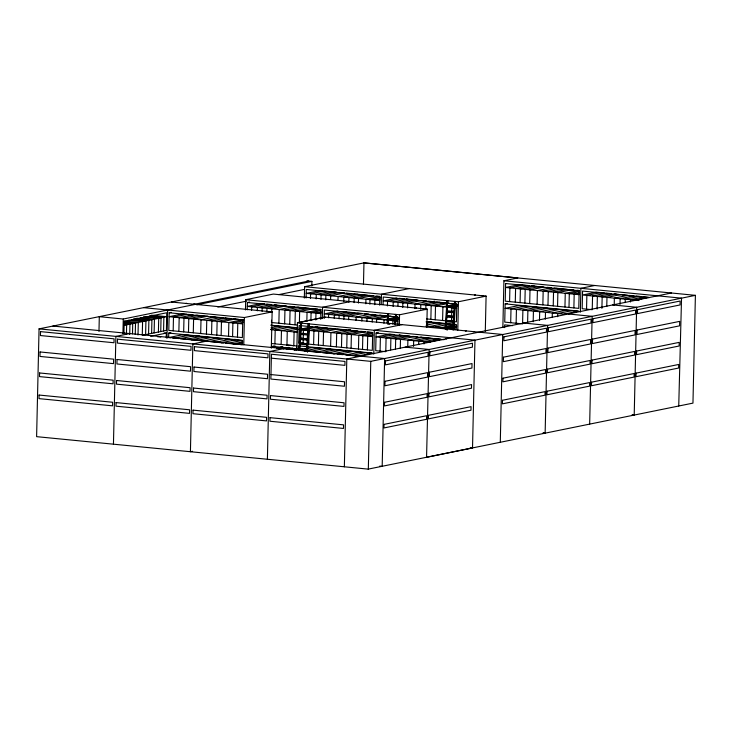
<?xml version="1.0" encoding="UTF-8"?>
<svg xmlns="http://www.w3.org/2000/svg" width="732" height="732" viewBox="0 0 732 732"><rect width="100%" height="100%" fill="white"/><g stroke="black" fill="none" stroke-linecap="round" stroke-linejoin="round"><path stroke-width="1.1" d="M695.4 295.344L363.96 262.889L39.052 328.869L36.609 436.656L368.324 469.139L370.767 361.352L695.4 295.344L692.957 403.122L368.178 469.121M98.976 331.422L99.305 316.682L123.26 319.024L195.353 304.366M113.451 444.178L115.894 336.4L129.765 333.582M122.921 333.774L123.26 319.024M123.946 333.344L124.211 321.412L166.805 312.756L166.402 330.397L143.38 335.073M126.453 333.966L126.654 324.825L124.477 324.615M129.72 334.442L129.948 324.157L124.513 323.617M132.501 333.874L132.73 323.59L124.028 322.739M135.255 334.451L135.512 323.022L123.543 321.851M138.009 335.027L138.302 322.455L124.147 321.073M142.273 335.302L142.584 321.586L128.429 320.204M145.613 334.625L145.924 320.909L131.769 319.527M148.569 334.021L148.88 320.305L133.636 318.813M151.615 333.408L151.927 319.692L136.683 318.2M154.113 332.895L154.425 319.179L140.279 317.798M158.405 332.026L158.716 318.31L143.472 316.819M160.738 331.55L161.049 317.834L147.983 316.553M163.565 330.974L163.876 317.258L149.731 315.876M166.237 337.571L166.338 333.097L164.16 332.886M166.969 338.367L167.619 310.002M170.62 337.772L168.644 337.58L168.744 333.106L170.876 332.676M169.202 312.765L168.799 330.407L242.356 337.608L242.759 319.966L169.202 312.765L171.334 312.335M173.173 330.837L173.484 317.121L187.355 314.303M178.873 331.395L179.184 317.679L193.047 314.861L188.307 314.394M183.668 331.861L183.979 318.146L197.85 315.327M188.481 332.328L188.792 318.621L202.654 315.803M193.285 332.804L193.596 319.088L207.458 316.27M200.687 333.527L200.998 319.811L214.86 316.993M206.451 334.094L206.763 320.378L220.625 317.56M211.557 334.588L211.868 320.881L225.731 318.063M216.818 335.11L217.13 321.394L230.992 318.576L225.538 318.036M221.146 335.531L221.457 321.815L235.32 318.996M228.54 336.253L228.851 322.538L242.722 319.719M232.584 336.647L232.895 322.94L243.555 320.772M237.47 337.132L237.781 323.416L243.115 322.327M243.774 344.754L244.397 317.523L143.664 307.66M245.467 309.929L245.696 299.717L273.347 294.072L427.287 309.142M247.224 309.837L247.389 302.49L249.53 302.051M251.598 310.267L251.68 306.836L264.472 304.238M257.289 310.825L257.371 307.394L271.233 304.576L266.777 304.137M262.093 311.292L262.175 307.87L276.037 305.052M266.896 311.768L266.979 308.337L280.841 305.519M267.39 459.257L269.843 351.47L283.705 348.652M271.526 320.232L271.471 322.519L297.165 325.035M271.709 312.235L271.782 308.803L285.645 305.985M271.307 348.194L272.13 311.887L171.398 302.023M274.893 343.857L275.205 330.077L289.076 327.259M278.874 323.242L279.185 309.535L293.047 306.717M281.143 344.47L281.454 330.69L295.325 327.872M284.638 323.809L284.949 310.094L298.812 307.275M286.953 345.037L287.264 331.257L297.933 329.089M289.744 324.313L290.055 310.597L303.917 307.779L309.178 308.291L295.316 311.109L295.005 324.825M293.797 345.705L294.108 331.925L297.302 331.276M296.826 349.978L297.439 322.748L325.09 317.102L502.738 334.497M298.574 350.335L298.674 345.861L372.231 353.062M299.388 322.968L299.644 311.539L313.506 308.721M303.423 329.876L303.112 343.583L298.738 343.162L299.141 325.52L372.698 332.721L372.295 350.363L308.803 344.141L309.114 330.434L322.977 327.616M304.329 298.034L304.594 286.688L332.237 281.042L486.176 296.121M306.095 297.961L306.287 289.46L379.844 296.661L379.652 305.162M306.836 321.403L307.047 312.262L320.909 309.444L319.6 309.316M310.469 298.382L310.569 293.816L324.432 290.997L329.583 291.501M310.899 320.653L311.082 312.656L320.68 310.707M311.823 285.91L311.923 281.381L306.882 280.887M313.607 344.616L313.918 330.901L327.78 328.082L322.437 327.561M316.16 298.94L316.261 294.374L330.123 291.556M315.812 319.994L315.968 313.131L321.302 312.052M318.411 345.083L318.722 331.367L332.584 328.549M320.964 299.415L321.064 294.84L334.927 292.022M320.726 319.326L320.945 309.691L247.389 302.49M322.327 318.585L322.583 307.248L350.235 301.602M323.215 345.559L323.526 331.843L337.397 329.025L343.464 329.62M324.166 318.521L324.358 310.02L397.915 317.221L397.75 324.578M325.767 299.882L325.868 295.307L339.74 292.489L344.543 292.965L330.672 295.783L330.599 299.214M328.567 317.807L328.641 314.376L342.512 311.558L346.675 311.96M330.617 346.282L330.928 332.566L344.79 329.748L350.564 330.315L336.693 333.133L336.381 346.849M334.259 318.365L334.332 314.934L348.203 312.116M338.001 299.937L338.074 296.506L351.936 293.688L346.401 293.148M339.062 318.832L339.136 315.401L353.007 312.582M341.487 347.343L341.798 333.627L355.67 330.809M343.738 301.639L343.839 297.073L357.71 294.255M343.866 319.298L343.948 315.876L357.811 313.058L361.736 313.442M346.748 347.856L347.06 334.149L360.931 331.331L365.259 331.752L351.387 334.57L351.076 348.286M344.36 466.787L346.803 359.009L671.454 292.992M348.844 302.142L348.944 297.567L362.816 294.749M348.67 319.774L348.752 316.343L361.553 313.744M354.105 302.655L354.206 298.089L368.077 295.271M356.072 320.497L356.145 317.066L368.946 314.467M358.433 303.085L358.534 298.51L372.405 295.691M358.479 349.008L358.79 335.293L372.652 332.474L367.501 331.971M361.837 321.064L361.919 317.633L375.781 314.815L371.902 314.431M363.465 284.446L363.96 262.889M362.514 349.402L362.825 335.686L372.423 333.737M365.835 303.807L365.936 299.232L379.798 296.414L376.568 296.103M366.942 321.558L367.025 318.136L380.887 315.318M367.4 349.878L367.711 336.171L373.046 335.082M369.87 304.201L369.971 299.626L380.64 297.467M372.204 322.08L372.286 318.649L386.148 315.831L391.757 316.38M374.757 304.677L374.866 300.111L380.192 299.022M373.787 354.105L374.327 330.278L402.06 324.642M378.234 332.621L376.102 333.06L375.708 350.692L385.773 351.68L386.084 337.964L399.947 335.146M376.532 322.501L376.614 319.07L390.476 316.251M380.082 351.122L380.393 337.406L394.255 334.588M381.244 304.43L381.473 294.218L409.206 288.582M383.083 304.347L383.248 297L456.805 304.201L456.411 321.842L449.567 321.165M383.934 323.224L384.007 319.793L397.879 316.974L393.679 316.563M387.429 305.921L387.539 301.346L401.401 298.528M387.969 323.617L388.052 320.195M390.623 349.869L390.888 338.44L404.75 335.622L409.554 336.089L395.692 338.907L395.454 349.191M393.121 306.479L393.23 301.904L407.093 299.086M392.864 324.102L392.938 320.671M397.952 305.802L398.034 302.38L411.896 299.562L406.553 299.031M399.324 324.99L399.553 314.778L427.204 309.133L426.793 327.286M400.285 348.524L400.495 339.373L414.358 336.555M402.737 307.422L402.838 302.847L416.7 300.029M407.541 307.888L407.642 303.322L421.513 300.504L426.518 300.989M407.742 346.959L407.898 340.106L421.76 337.287M413.534 346.382L413.662 340.664L427.525 337.845L431.304 338.221M414.934 308.611L415.044 304.045L428.906 301.227L434.671 301.785L420.808 304.603L420.708 309.178M418.695 344.598L418.768 341.167L432.63 338.349M423.974 343.967L424.029 341.679L437.892 338.861M425.814 309.682L425.914 305.107L439.786 302.289M426.564 457.253L429.144 349.484L405.199 347.142M430.864 319.335L431.175 305.619L445.038 302.801L449.366 303.231L435.503 306.049L435.192 319.765M442.595 320.488L442.906 306.772L456.768 303.954M446.685 318.594L446.63 320.881L426.655 318.923M446.785 314.028L446.941 307.166M447.106 330.242L447.151 328.128L450.354 327.469M451.516 321.357L451.827 307.641M457.802 330.123L458.442 301.758L486.094 296.112L485.298 331.285M500.295 442.284L502.701 334.497M502.866 327.286L503.918 280.768L517.817 277.94L363.813 262.861M504.613 327.616L504.677 324.88L512.601 325.658M507.285 303.441L505.153 303.872L504.741 322.126L522.575 323.873L522.895 310.103L536.757 307.284M509.591 301.602L509.902 287.886L523.764 285.068L529.456 285.626L515.593 288.445L515.282 302.16M510.689 322.711L511 308.931L524.862 306.113M516.133 323.242L516.444 309.471L530.316 306.653M520.086 302.636L520.397 288.92L534.259 286.102M524.89 303.103L525.201 289.387L539.063 286.569L543.867 287.045L530.005 289.863L529.693 303.57M527.616 322.245L527.882 310.588L541.744 307.769M533.189 321.723L533.427 311.127L547.298 308.309M537.096 304.302L537.407 290.586L551.269 287.767L547.042 287.347M539.484 320.223L539.676 311.74L553.548 308.922M542.86 304.86L543.171 291.144L557.034 288.326M545.331 319.17L545.486 312.308L559.349 309.49M545.148 433.152L542.97 432.941L545.139 433.17L547.582 325.383L523.636 323.041M547.966 305.363L548.277 291.647L562.139 288.829M552.221 317.551L552.331 312.985L566.193 310.167M553.227 305.875L553.538 292.16L567.401 289.341L554.151 288.051M557.555 306.305L557.866 292.59L571.729 289.771M557.674 316.691L557.747 313.516L571.61 310.697M564.948 307.028L565.26 293.312L579.131 290.494L577.017 290.284M568.993 307.422L569.304 293.706L578.902 291.757M573.879 307.898L574.19 294.182L579.524 293.102M580.348 312.125L580.888 288.307L594.75 285.489M586.552 309.142L586.863 295.426L600.734 292.608M597.074 309.023L597.358 296.451L611.229 293.633L606.425 293.166L592.554 295.984L592.243 309.7L582.178 308.712L582.581 291.071L649.348 297.613M601.905 308.355L602.171 296.927L616.033 294.108M606.764 306.534L606.974 297.393L620.837 294.575M614.212 304.979L614.368 298.116L628.239 295.298M620.004 304.402L620.141 298.683L634.004 295.865L629.2 295.399M625.165 302.609L625.247 299.187L639.109 296.368M630.453 301.987L630.508 299.699L644.37 296.881L648.698 297.302L634.836 300.12M634.223 415.053L632.045 414.834L634.214 415.062L636.657 307.275L612.711 304.933M298.894 350.335L300.632 323.205L301.099 323.105L300.889 326.499M299.434 349.127L299.946 341.213M300.23 336.683L300.669 329.894M308.337 329.061L300.87 328.394L301.666 323.16L301.2 323.26L299.498 349.731L306.507 350.418L308.199 323.947L308.666 323.846L307.87 329.08M306.928 343.738L299.928 343.052L300.623 339.474L300.157 339.492L307.623 340.16L307.513 341.945M300.706 338.184L300.953 334.341L300.486 334.359L307.952 335.027L307.705 338.87L300.239 338.202L307.705 338.87M306.589 348.999L307.193 346.931M307.065 351.14L308.803 324.002L309.27 323.91L307.458 352.193M387.027 322.794L388.079 313.653M389.534 323.956L387.53 323.754L388.17 313.808L388.637 313.708L387.841 318.942L395.307 319.61M387.53 323.754L388.225 320.177M394.539 324.441L395.646 314.394L395.372 318.566M395.124 324.724L396.241 314.458L395.591 324.642M445.166 329.043L446.978 300.77L447.453 300.678L445.733 329.08M446.2 329.061L446.31 327.286L453.309 327.973L445.843 327.305L446.31 327.286M453.273 321.311L446.273 320.625L446.968 317.038L446.502 317.057L453.968 317.725L453.501 317.743M447.051 315.757L454.05 316.444L446.584 315.776L447.298 311.905L454.298 312.591L446.831 311.923L447.298 311.905M452.733 329.766L454.545 301.511L455.02 301.419L453.337 329.839M453.803 329.766L455.615 301.474L454.545 301.511M426.747 457.262L472.524 447.92L474.967 340.133L297.439 322.748L325.173 317.112M185.782 303.432L186.852 303.396L186.386 303.487M193.394 304.173L194.419 304.137L193.953 304.228M194.593 304.247L308.684 281.061M196.725 304.796L311.923 281.381M124.129 325.337L166.713 316.682L151.469 315.19M182.982 313.872L169.119 316.691L242.667 323.892M217.77 307.01L246.455 301.181M278.764 294.621L304.366 289.415M320.058 290.567L306.196 293.386L379.752 300.587M261.168 303.588L247.306 306.406L320.863 313.616M150.646 336.29L166.338 333.097M244.296 317.542L272.13 311.887M168.644 337.58L182.506 334.762M174.591 338.166L188.453 335.348M193.907 335.878L180.035 338.696L186.477 339.328L200.348 336.51M196.881 336.171L199.022 335.732M191.473 339.813L205.335 336.995M197.018 340.362L210.889 337.543M203.267 340.975L217.13 338.157M271.069 327.744L278.535 326.225M206.726 341.112L192.864 343.93L190.421 451.717L192.553 451.287M209.078 341.542L222.94 338.724M270.721 329.318L283.522 326.719M229.784 339.392L215.922 342.21L210.057 341.634M233.06 339.712L235.192 339.282M221.329 342.741L235.201 339.923M432.685 301.593L434.817 301.163M227.643 343.363L241.514 340.545M233.105 343.894L242.704 341.945M474.382 294.959L475.452 294.923L474.986 295.023M307.687 329.007L317.285 327.058M235.914 344.168L242.319 342.869M415.2 307.962L416.27 307.925L415.803 308.016M481.985 295.71L483.019 295.664L482.544 295.765M422.803 308.703L423.837 308.666L423.37 308.758M451.205 306.296L457.61 304.997M391.245 319.545L398.711 318.027M455.03 306.992L457.161 306.562M396.14 320.021L398.272 319.582M348.569 330.114L350.701 329.684M271.718 347.06L274.912 346.41M276.476 348.167L282.881 346.867L281.152 346.703M278.929 348.734L285.324 347.425M283.44 348.853L289.835 347.554L288.243 347.389M286.203 349.438L292.599 348.139M290.769 349.567L297.174 348.267L296.606 348.212M429.419 322.208L431.551 321.778M294.209 350.225L297.412 349.576M426.912 323.251L431.185 322.382M299.644 350.116L302.838 349.466M304.97 349.036L312.436 347.517M426.326 325.118L436.986 322.949M304.521 350.921L318.393 348.103M429.968 326.445L443.83 323.626M309.975 351.452L323.837 348.633M435.384 326.975L449.247 324.157M316.416 352.083L330.278 349.265M441.698 327.588L444.891 326.939M448.094 326.289L455.56 324.77L426.051 321.879M322.473 352.348L335.265 349.75M338.459 350.061L340.59 349.631M453.556 326.82L456.75 326.17M340.819 350.299L326.957 353.117L322.51 352.678M449.97 328.403L456.365 327.094M345.303 350.738L347.435 350.299M333.453 353.519L334.524 353.483L334.048 353.583M333.197 353.721L347.069 350.903M339.007 354.297L352.879 351.479M341.057 354.27L342.091 354.224L341.615 354.325M359.714 352.147L345.852 354.965L350.18 355.386M465.25 330.827L466.321 330.791L465.845 330.882M351.269 355.496L365.131 352.678M472.854 331.569L473.888 331.532L473.412 331.623M564.052 314.129L577.923 311.31L518.915 305.537L505.053 308.355L566.239 314.339M371.444 353.291L357.582 356.109L352.321 355.596M428.357 342.109L440.088 339.721M441.524 339.511L441.982 339.666M678.738 406.004L681.538 298.162L503.918 280.768M454.215 306.653L454.682 306.635L447.215 305.967L448.011 300.733L446.978 300.77M453.904 311.466L454.371 311.448L446.904 310.78L447.6 307.202L447.133 307.22L454.133 307.907M453.2 322.464L453.666 322.446L446.2 321.778L446.666 321.76L445.934 325.886L453.401 326.554L452.943 326.573M307.559 333.893L308.026 333.874L300.559 333.206L301.255 329.629L300.788 329.647L307.788 330.333M307.486 335.046L307.952 335.027M307.156 340.179L307.623 340.16M522.666 284.968L519.391 284.647L505.528 287.466L579.085 294.667M531.377 285.819L537.142 286.386M569.569 289.561L573.842 289.973M604.522 292.983L596.36 292.178L582.489 294.996L639.063 300.541M614.111 293.916L618.915 294.392M621.898 294.685L627.178 295.197M636.044 296.067L641.214 296.57M640.226 299.095L641.369 299.113M636.172 299.919L636.986 300.001M635.824 299.992L636.639 300.074M505.153 303.872L578.71 311.082M304.512 286.679L458.442 301.758M568.197 313.982L592.142 316.325L589.663 424.112M319.802 290.54L322.245 290.778M331.87 291.72L336.848 292.214M353.831 293.871L359.595 294.438M361.48 294.621L367.025 295.161M368.882 295.344L373.686 295.82M396.771 298.08L383.165 300.925L456.722 308.126M399.215 298.317L404.595 298.848M413.818 299.745L417.99 300.157M436.565 301.977L441.881 302.499M451.617 303.451L455.46 303.826M245.613 299.708L399.553 314.778M387.603 313.753L388.17 313.808M395.17 314.495L395.774 314.55M446.74 320.607L453.739 321.293M260.912 303.57L264.453 303.917M274.729 304.924L279.88 305.427M282.122 305.647L286.45 306.067M289.607 306.379L294.932 306.9M296.817 307.083L301.648 307.559M311.75 308.547L317.679 309.124M337.882 311.1L324.267 313.946L397.824 321.147M349.072 312.198L354.928 312.774M364.472 313.708L368.681 314.12M379.551 315.181L385.096 315.73M426.82 321.65L456.347 324.541L456.246 329.016L426.061 326.06M387.997 323.736L390 323.937M300.632 323.205L301.2 323.26M308.199 323.947L308.803 324.002M446.712 338.706L445.578 338.687L446.383 338.77M182.808 313.854L186.715 314.238M195.929 315.144L200.852 315.62M203.615 315.895L208.355 316.352M210.45 316.563L223.69 317.862M233.16 318.786L238.614 319.317M240.608 319.518L243.417 319.793M312.656 326.6L299.049 329.446L372.606 336.647M315.099 326.838L320.479 327.369M329.702 328.265L335.631 328.851M352.449 330.498L357.774 331.02M394.511 334.615L389.882 334.158L376.019 336.976L430.471 342.311M399.398 335.091L402.563 335.402M412.601 336.391L417.267 336.848M420.424 337.15L424.587 337.562M434.735 338.55L440.463 339.117M376.102 333.06L444.004 339.703M270.694 325.154L297.851 327.808M272.094 325.594L297.348 328.073M270.767 329.647L297.357 332.246M300.395 343.043L307.394 343.72M307.321 344.873L299.855 344.205L300.321 344.186L299.589 348.313L307.056 348.981M168.744 333.106L242.301 340.307L242.201 344.781L240.105 344.58M286.953 344.973L293.797 345.65M182.332 334.744L242.347 340.618M271.563 343.528L297.046 346.026M312.18 347.49L373.375 353.483M273.603 345.962L275.186 346.117M271.352 346.273L297.375 348.816M52.914 326.051L384.629 358.534L382.186 466.321L379.78 466.083M172.606 337.974L178.947 338.587M187.484 339.428L208.108 341.441M218.081 342.42L223.434 342.942M225.538 343.152L238.01 344.369M299.562 350.427L320.406 352.467M330.077 353.419L335.137 353.913M337.077 354.105L342.915 354.672M157.526 336.72L160.793 337.04M39.052 328.869L370.767 361.352M271.352 358.158L344.909 365.36L344.992 361.434L271.435 354.233L270.877 379.048L344.433 386.249L344.534 381.775L270.977 374.574M470.255 447.691L472.524 447.92L471.124 448.204M39.089 395.051L39.006 398.629L112.563 405.83L112.646 402.252L39.089 395.051M39.592 372.963L39.51 376.605L113.067 383.806L113.149 380.173L39.592 372.963M40.068 351.964L39.967 356.438L113.524 363.639L113.625 359.165L40.068 351.964M40.525 331.623L40.434 335.549L113.991 342.75L114.082 338.825L40.525 331.623M116.059 402.591L115.976 406.168L189.533 413.37L189.615 409.792L116.059 402.591M116.553 380.503L116.47 384.144L190.027 391.346L190.11 387.704L116.553 380.503M117.029 359.494L116.928 363.969L190.485 371.179L190.585 366.695L117.029 359.494M117.495 339.163L117.404 343.079L190.96 350.28L191.052 346.364L117.495 339.163M193.028 410.13L192.955 413.708L266.503 420.909L266.585 417.332L193.028 410.13M193.532 388.042L193.449 391.675L267.006 398.885L267.089 395.243L193.532 388.042M194.007 367.034L193.907 371.508L267.464 378.709L267.564 374.235L194.007 367.034M194.474 346.693L194.383 350.619L267.939 357.82L268.031 353.895L194.474 346.693M269.998 417.661L269.916 421.239L343.473 428.44L343.555 424.862L269.998 417.661M270.501 395.573L270.419 399.215L343.976 406.416L344.058 402.783L270.501 395.573M384.044 424.377L383.961 427.955L426.555 419.299L426.637 415.721L384.044 424.377M384.547 402.289L384.465 405.931L427.049 397.275L427.131 393.633L384.547 402.289M385.023 381.29L384.922 385.764L427.506 377.108L427.607 372.634L385.023 381.29M385.49 360.949L385.398 364.875L427.982 356.219L428.074 352.293L385.49 360.949M428.467 415.309L428.385 418.887L470.978 410.231L471.06 406.653L428.467 415.309M428.97 393.221L428.888 396.863L471.472 388.207L471.554 384.565L428.97 393.221M429.446 372.213L429.345 376.687L471.93 368.031L472.03 363.557L429.446 372.213M429.913 351.882L429.821 355.798L472.405 347.142L472.497 343.226L429.913 351.882M502.481 400.276L502.399 403.854L544.983 395.198L545.066 391.62L502.481 400.276M502.985 378.188L502.902 381.83L545.486 373.174L545.569 369.532L502.985 378.188M503.46 357.179L503.36 361.663L545.944 353.007L546.045 348.524L503.46 357.179M503.918 336.848L503.836 340.773L546.42 332.118L546.511 328.192L503.918 336.848M505.611 283.54L505.217 301.172L578.774 308.382L579.168 290.741L505.611 283.54M547.042 391.217L546.96 394.795L589.553 386.139L589.635 382.562L547.042 391.217M547.545 369.129L547.463 372.771L590.047 364.115L590.129 360.473L547.545 369.129M548.021 348.13L547.92 352.604L590.504 343.948L590.605 339.474L548.021 348.13M548.478 327.79L548.396 331.715L590.98 323.059L591.072 319.134L548.478 327.79M591.557 382.168L591.474 385.746L634.068 377.09L634.15 373.512L591.557 382.168M592.06 360.089L591.978 363.722L634.562 355.066L634.644 351.433L592.06 360.089M592.536 339.081L592.435 343.555L635.019 334.899L635.12 330.425L592.536 339.081M593.002 318.74L592.911 322.666L635.495 314.01L635.586 310.084L593.002 318.74M636.117 373.119L636.044 376.696L678.628 368.04L678.71 364.463L636.117 373.119M636.62 351.031L636.538 354.663L679.122 346.007L679.204 342.375L636.62 351.031M637.096 330.022L636.996 334.497L679.58 325.841L679.689 321.366L637.096 330.022M637.563 309.682L637.471 313.607L680.055 304.951L680.147 301.026L637.563 309.682"/></g></svg>
